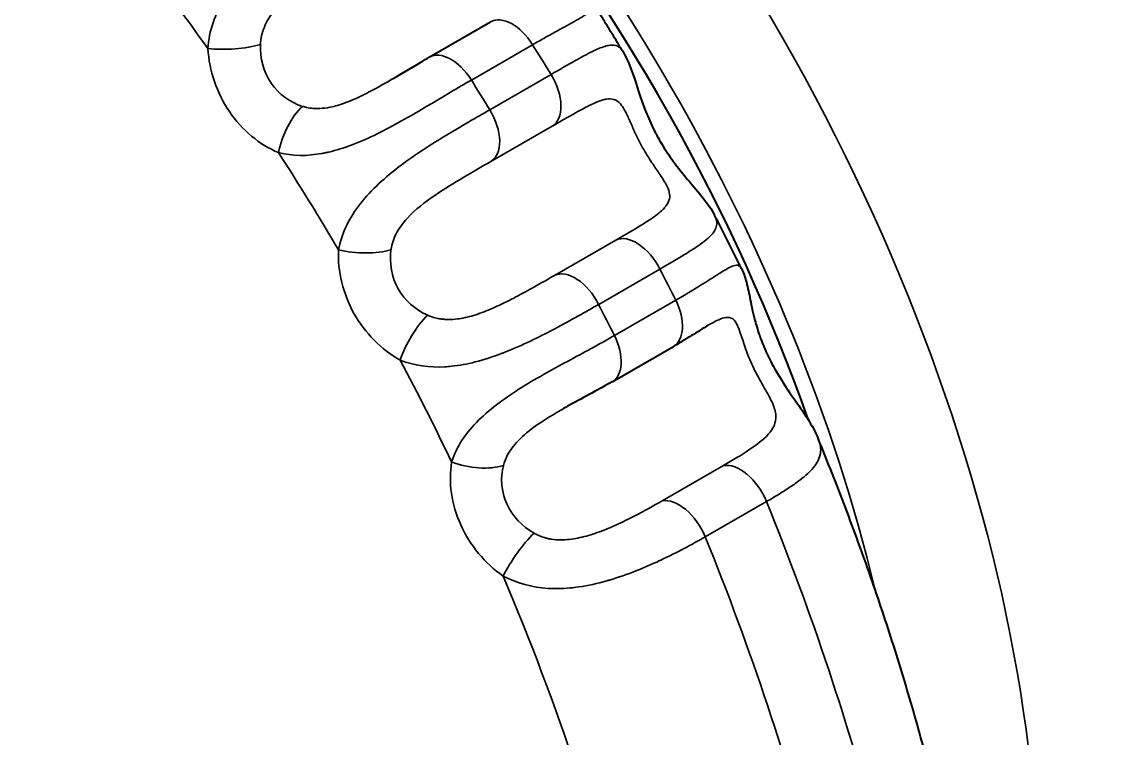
# Model space of a CAD drawing. Header units: millimetres. Extents: x 0 to 3364, y 0 to 2376.
# Drawn here: x 3005.61 to 3011.91, y 2022.88 to 2026.99 of the extents above; entities that cross this region are included whole.
import ezdxf

# ---------------------------------------------------------------- set-up
doc = ezdxf.new("R2010")
doc.units = ezdxf.units.MM
doc.header["$LTSCALE"] = 4
doc.layers.add('가시적인 것(ISO)', color=3, linetype='Continuous', lineweight=40, true_color=0x00ff00)
doc.layers.add('가시적인 좁은 것(ISO)', color=3, linetype='Continuous', lineweight=35, true_color=0x00ff00)

msp = doc.modelspace()

# ---------------------------------------------------------------- linework, layer by layer
at = {"layer": '가시적인 것(ISO)'}
for p, q in [((3007.9544, 2026.7891), (3008.3065, 2026.9919)), ((3009.0053, 2024.9244), (3009.3575, 2025.1272))]:
    msp.add_line(p, q, dxfattribs=at)
for centre, major_axis, start_param, end_param in [((3009.8287, 2026.868), (3.618, -6.2827), 0, 3.141593), ((3010.1116, 2027.0309), (-3.4308, 5.9578), 3.837714, 5.587064), ((3005.975, 2024.6488), (-3.2936, 5.7195), 4.400291, 4.994205)]:
    msp.add_ellipse(centre, major_axis=major_axis, ratio=0.578093, start_param=start_param, end_param=end_param, dxfattribs=at)
for points, knots in [([(3009.0681, 2026.8201), (3009.0563, 2026.8397), (3009.0444, 2026.8593), (3009.0206, 2026.8984), (3009.0087, 2026.918), (3008.9847, 2026.957), (3008.9726, 2026.9765), (3008.9485, 2027.0154), (3008.9364, 2027.0348), (3008.9121, 2027.0736), (3008.8999, 2027.093), (3008.8877, 2027.1123)], [2.38956143, 2.38956143, 2.38956143, 2.38956143, 2.39673895, 2.39673895, 2.40391648, 2.40391648, 2.411094, 2.411094, 2.41827153, 2.41827153, 2.42544905, 2.42544905, 2.42544905, 2.42544905]), ([(3009.0681, 2026.8201), (3009.0924, 2026.7799), (3009.1081, 2026.7396), (3009.1464, 2026.6294), (3009.1688, 2026.5495), (3009.2184, 2026.428), (3009.2347, 2026.3922), (3009.2557, 2026.3517), (3009.2586, 2026.3463), (3009.2636, 2026.3369), (3009.2658, 2026.3329), (3009.2747, 2026.3168), (3009.2815, 2026.3049), (3009.31, 2026.2575), (3009.3332, 2026.2229), (3009.3843, 2026.1533), (3009.4126, 2026.1184), (3009.4718, 2026.0479), (3009.5023, 2026.0131), (3009.5535, 2025.9475), (3009.5756, 2025.9165), (3009.5941, 2025.8806)], [0, 0, 0, 0, 0.0367648, 0.0367648, 0.0967645, 0.0967645, 0.1206162, 0.1206162, 0.1242817, 0.1242817, 0.1270305, 0.1270305, 0.135285, 0.135285, 0.1602561, 0.1602561, 0.1897533, 0.1897533, 0.2259237, 0.2259237, 0.2574005, 0.2574005, 0.2574005, 0.2574005]), ([(3007.7191, 2026.6503), (3007.7849, 2026.6882), (3007.8478, 2026.7266), (3007.9225, 2026.7706), (3007.9386, 2026.78), (3007.9544, 2026.7891)], [0, 0, 0, 0, 0.04675857, 0.04675857, 0.05988019, 0.05988019, 0.05988019, 0.05988019]), ([(3009.7481, 2025.5755), (3009.7381, 2025.5959), (3009.728, 2025.6163), (3009.7077, 2025.6571), (3009.6975, 2025.6775), (3009.6771, 2025.7182), (3009.6668, 2025.7386), (3009.6462, 2025.7792), (3009.6358, 2025.7995), (3009.615, 2025.8401), (3009.6046, 2025.8604), (3009.5941, 2025.8807)], [2.24130498, 2.24130498, 2.24130498, 2.24130498, 2.24846171, 2.24846171, 2.25561843, 2.25561843, 2.26277516, 2.26277516, 2.26993188, 2.26993188, 2.2770886, 2.2770886, 2.2770886, 2.2770886]), ([(3009.7481, 2025.5755), (3009.7618, 2025.5477), (3009.7703, 2025.5211), (3009.7859, 2025.4626), (3009.7918, 2025.4307), (3009.8059, 2025.3597), (3009.814, 2025.3207), (3009.8291, 2025.2639), (3009.8332, 2025.2493), (3009.8395, 2025.229), (3009.8412, 2025.2234), (3009.8444, 2025.2136), (3009.8458, 2025.2093), (3009.8483, 2025.2019), (3009.8494, 2025.1987), (3009.8539, 2025.1858), (3009.8574, 2025.176), (3009.8723, 2025.1365), (3009.8852, 2025.1061), (3009.9201, 2025.0335), (3009.9437, 2024.9909), (3009.9932, 2024.9106), (3010.0192, 2024.872), (3010.0745, 2024.7921), (3010.1035, 2024.7512), (3010.1523, 2024.6741), (3010.1731, 2024.6373), (3010.1895, 2024.5974)], [0, 0, 0, 0, 0.0236786, 0.0236786, 0.0556649, 0.0556649, 0.0874565, 0.0874565, 0.0979682, 0.0979682, 0.1019062, 0.1019062, 0.1048596, 0.1048596, 0.1070745, 0.1070745, 0.1137231, 0.1137231, 0.1337812, 0.1337812, 0.1623329, 0.1623329, 0.191407, 0.191407, 0.2271369, 0.2271369, 0.2598992, 0.2598992, 0.2598992, 0.2598992]), ([(3009.5579, 2025.2494), (3009.552, 2025.246), (3009.5432, 2025.2407), (3009.5193, 2025.2258), (3009.5026, 2025.2151), (3009.4695, 2025.1943), (3009.4536, 2025.1844), (3009.4307, 2025.1705), (3009.4244, 2025.1667), (3009.4169, 2025.1621), (3009.4156, 2025.1614), (3009.4126, 2025.1596), (3009.4108, 2025.1585), (3009.4035, 2025.1541), (3009.3979, 2025.1508), (3009.381, 2025.1408), (3009.3693, 2025.134), (3009.3575, 2025.1272)], [0.00001952, 0.00001952, 0.00001952, 0.00001952, 0.01429787, 0.01429787, 0.03390215, 0.03390215, 0.04963262, 0.04963262, 0.0554416, 0.0554416, 0.05653371, 0.05653371, 0.05817188, 0.05817188, 0.06308692, 0.06308692, 0.07294914, 0.07294914, 0.07294914, 0.07294914]), ([(3009.0053, 2024.9244), (3008.9317, 2024.882), (3008.8472, 2024.8377), (3008.7451, 2024.7811), (3008.7295, 2024.7724), (3008.7138, 2024.7634)], [0, 0, 0, 0, 0.0608861, 0.0608861, 0.07182122, 0.07182122, 0.07182122, 0.07182122]), ([(3010.8507, 2022.6112), (3010.8171, 2022.7435), (3010.7813, 2022.8761), (3010.7054, 2023.1414), (3010.6653, 2023.2742), (3010.5811, 2023.5396), (3010.5369, 2023.6723), (3010.4445, 2023.9374), (3010.3962, 2024.0698), (3010.2958, 2024.3341), (3010.2436, 2024.466), (3010.1894, 2024.5975)], [1.9025126, 1.9025126, 1.9025126, 1.9025126, 1.9476821, 1.9476821, 1.9928515, 1.9928515, 2.0380209, 2.0380209, 2.0831904, 2.0831904, 2.1283598, 2.1283598, 2.1283598, 2.1283598])]:
    msp.add_open_spline(points, degree=3, knots=knots, dxfattribs=at)
for points in [[(3007.7187, 2026.6501), (3007.7188, 2026.6502), (3007.719, 2026.6502), (3007.7191, 2026.6503)], [(3008.7138, 2024.7634), (3008.7137, 2024.7633), (3008.7135, 2024.7632), (3008.7134, 2024.7631)]]:
    msp.add_open_spline(points, degree=3, dxfattribs=at)
at = {"layer": '가시적인 좁은 것(ISO)'}
for p, q in [((3008.5484, 2026.8609), (3008.1962, 2026.6581)), ((3008.3019, 2026.4871), (3008.654, 2026.6899)), ((3008.6605, 2026.3926), (3008.3083, 2026.1898)), ((3008.6744, 2025.5358), (3009.0266, 2025.7386)), ((3009.2799, 2025.5719), (3008.9278, 2025.3691)), ((3009.0182, 2025.19), (3009.3703, 2025.3928)), ((3009.2925, 2024.2398), (3009.6446, 2024.4426)), ((3009.8925, 2024.236), (3009.5403, 2024.0332))]:
    msp.add_line(p, q, dxfattribs=at)
for centre, major_axis, ratio, start_param, end_param in [((3006.3285, 2024.8524), (-3.618, 6.2827), 0.578093, 3.622711, 5.861333), ((3005.975, 2024.6488), (-3.3685, 5.8494), 0.578093, 4.241071, 5.187199), ((3002.8444, 2022.846), (-4.6549, 8.0834), 0.578093, 4.878742, 4.949262), ((3008.4313, 2026.7752), (-0.1248, 0.2166), 0.578093, 4.775712, 6.283185), ((3006.8153, 2026.8994), (0.2496, 0.0148), 0.253692, 4.134048, 5.441229), ((3008.0791, 2026.5724), (-0.1248, 0.2166), 0.578093, 4.775712, 6.283188), ((3003.8646, 2023.4335), (-4.9903, 8.6658), 0.578093, 4.755586, 4.775712), ((3008.5343, 2026.6085), (0.1248, -0.2166), 0.578093, 0.01114, 1.613994), ((3003.5124, 2023.2307), (-4.9903, 8.6658), 0.578093, 4.755586, 4.775712), ((3007.2172, 2026.3074), (0.0968, 0.2305), 0.419659, 0.725371, 2.032552), ((3008.1821, 2026.4057), (0.1248, -0.2166), 0.578093, 0.01114, 1.613994), ((3002.8444, 2022.846), (-4.6549, 8.0834), 0.578093, 4.730389, 4.800909), ((3009.1445, 2025.5185), (-0.1248, 0.2166), 0.578093, 4.627359, 6.230212), ((3007.8758, 2025.5616), (0.1978, -0.5137), 0.773208, 4.196477, 4.896543), ((3007.5595, 2025.7533), (-0.2497, 0.0115), 0.353957, 1.055091, 2.362272), ((3003.8646, 2023.4335), (-4.9903, 8.6658), 0.578093, 4.607233, 4.627359), ((3008.7924, 2025.3157), (-0.1248, 0.2166), 0.578093, 4.627359, 6.230212), ((3003.5124, 2023.2307), (-4.9903, 8.6658), 0.578093, 4.607233, 4.627359), ((3009.2327, 2025.3438), (0.1248, -0.2166), 0.578093, 0, 1.465641), ((3007.9318, 2025.4958), (0.352, -0.4398), 0.783839, 4.503259, 5.189511), ((3007.9109, 2025.1256), (-0.1222, -0.2181), 0.326645, 3.939979, 5.24716), ((3008.8805, 2025.141), (0.1248, -0.2166), 0.578093, 6.283177, 7.748826), ((3002.8444, 2022.846), (-4.6549, 8.0834), 0.578093, 4.582036, 4.652556), ((3008.2037, 2024.5454), (0.2467, -0.0405), 0.443829, 4.274073, 5.581254), ((3009.7418, 2024.2159), (-0.1248, 0.2166), 0.578093, 4.479006, 6.081859), ((3009.3896, 2024.0131), (-0.1248, 0.2166), 0.578093, 4.479006, 6.081859), ((3003.8646, 2023.4335), (-4.9903, 8.6658), 0.578093, 4.266894, 4.479006), ((3008.4969, 2023.8958), (0.1438, 0.2045), 0.223838, 0.857227, 2.164408), ((3003.5124, 2023.2307), (-4.9903, 8.6658), 0.578093, 4.266894, 4.479006), ((3002.8444, 2022.846), (-4.6549, 8.0834), 0.578093, 4.241697, 4.504203)]:
    msp.add_ellipse(centre, major_axis=major_axis, ratio=ratio, start_param=start_param, end_param=end_param, dxfattribs=at)
for points, knots in [([(3006.682, 2026.8383), (3006.6852, 2026.8886), (3006.6954, 2026.9388), (3006.7279, 2027.0351), (3006.7499, 2027.081), (3006.831, 2027.2145), (3006.9039, 2027.2949), (3007.0635, 2027.4389), (3007.1507, 2027.5031), (3007.3202, 2027.6174), (3007.4039, 2027.6685), (3007.4804, 2027.7126)], [0.004174723, 0.004174723, 0.004174723, 0.004174723, 0.004494381, 0.004494381, 0.004814039, 0.004814039, 0.005453354, 0.005453354, 0.006092669, 0.006092669, 0.006731984, 0.006731984, 0.006731984, 0.006731984]), ([(3007.5242, 2027.3981), (3007.4748, 2027.3696), (3007.4228, 2027.3388), (3007.3696, 2027.3053), (3007.3165, 2027.2719), (3007.2616, 2027.2356), (3007.2082, 2027.1946), (3007.1548, 2027.1535), (3007.102, 2027.1074), (3007.0594, 2027.0519), (3007.0381, 2027.0242), (3007.0198, 2026.9943), (3007.0067, 2026.9625), (3006.9935, 2026.9307), (3006.9856, 2026.8962), (3006.9843, 2026.862)], [0, 0, 0, 0, 0.000419288, 0.000419288, 0.000419288, 0.000838576, 0.000838576, 0.000838576, 0.001257865, 0.001257865, 0.001257865, 0.001467509, 0.001467509, 0.001467509, 0.001677153, 0.001677153, 0.001677153, 0.001677153]), ([(3008.8877, 2027.1123), (3008.8897, 2027.1091), (3008.8914, 2027.1059), (3008.8926, 2027.1029), (3008.8946, 2027.098), (3008.8957, 2027.0933), (3008.8958, 2027.0888), (3008.8959, 2027.0817), (3008.8938, 2027.0748), (3008.8894, 2027.0679), (3008.8873, 2027.0645), (3008.8846, 2027.061), (3008.8814, 2027.0575), (3008.8674, 2027.0424), (3008.8441, 2027.0267), (3008.8126, 2027.0084), (3008.8077, 2027.0055), (3008.8026, 2027.0025), (3008.7973, 2026.9995), (3008.7818, 2026.9906), (3008.7648, 2026.9813), (3008.7465, 2026.9712), (3008.7373, 2026.9662), (3008.7278, 2026.9611), (3008.718, 2026.9557), (3008.7082, 2026.9503), (3008.698, 2026.9448), (3008.6875, 2026.9391), (3008.6666, 2026.9276), (3008.6444, 2026.9153), (3008.6211, 2026.9023), (3008.5979, 2026.8892), (3008.5736, 2026.8754), (3008.5484, 2026.8609)], [0.004829826, 0.004829826, 0.004829826, 0.004829826, 0.004914142, 0.004914142, 0.004914142, 0.005048988, 0.005048988, 0.005048988, 0.005259363, 0.005259363, 0.005259363, 0.005364122, 0.005364122, 0.005364122, 0.005819028, 0.005819028, 0.005819028, 0.005890486, 0.005890486, 0.005890486, 0.006100861, 0.006100861, 0.006100861, 0.006206048, 0.006206048, 0.006206048, 0.006311235, 0.006311235, 0.006311235, 0.00652161, 0.00652161, 0.00652161, 0.006731984, 0.006731984, 0.006731984, 0.006731984]), ([(3007.0875, 2026.241), (3007.0327, 2026.264), (3006.9812, 2026.2956), (3006.933, 2026.3358), (3006.8848, 2026.3759), (3006.8419, 2026.423), (3006.8055, 2026.4766), (3006.7326, 2026.5838), (3006.6895, 2026.7118), (3006.682, 2026.8383)], [0, 0, 0, 0, 0.000387646, 0.000387646, 0.000387646, 0.000775291, 0.000775291, 0.000775291, 0.001550582, 0.001550582, 0.001550582, 0.001550582]), ([(3006.9843, 2026.862), (3006.9813, 2026.7842), (3007.002, 2026.7048), (3007.046, 2026.6401), (3007.0899, 2026.5755), (3007.1543, 2026.5293), (3007.2255, 2026.5068)], [0, 0, 0, 0, 0.0004694766, 0.0004694766, 0.0004694766, 0.0009391665, 0.0009391665, 0.0009391665, 0.0009391665]), ([(3008.654, 2026.6899), (3008.7043, 2026.7188), (3008.75, 2026.7451), (3008.7915, 2026.7683), (3008.795, 2026.7702), (3008.7984, 2026.7722), (3008.8019, 2026.7741), (3008.8392, 2026.7948), (3008.8732, 2026.8131), (3008.9028, 2026.8271), (3008.9083, 2026.8297), (3008.9136, 2026.8321), (3008.9188, 2026.8344), (3008.9443, 2026.8457), (3008.9667, 2026.8536), (3008.9862, 2026.8569), (3008.9922, 2026.8579), (3008.9978, 2026.8585), (3009.0033, 2026.8586), (3009.0194, 2026.8589), (3009.033, 2026.8552), (3009.0448, 2026.8467), (3009.0499, 2026.8431), (3009.0546, 2026.8385), (3009.0591, 2026.833), (3009.0623, 2026.8292), (3009.0653, 2026.8249), (3009.0681, 2026.8201)], [0, 0, 0, 0, 0.000420749, 0.000420749, 0.000420749, 0.000456315, 0.000456315, 0.000456315, 0.000841498, 0.000841498, 0.000841498, 0.000912616, 0.000912616, 0.000912616, 0.001262247, 0.001262247, 0.001262247, 0.001368007, 0.001368007, 0.001368007, 0.001682996, 0.001682996, 0.001682996, 0.001817418, 0.001817418, 0.001817418, 0.001911694, 0.001911694, 0.001911694, 0.001911694]), ([(3008.1962, 2026.6581), (3008.1196, 2026.614), (3008.0374, 2026.5645), (3007.9484, 2026.5116), (3007.946, 2026.5102), (3007.9435, 2026.5087), (3007.941, 2026.5073), (3007.8988, 2026.4822), (3007.8562, 2026.4571), (3007.8126, 2026.4325), (3007.7664, 2026.4064), (3007.7193, 2026.3809), (3007.6711, 2026.3568), (3007.6659, 2026.3542), (3007.6607, 2026.3517), (3007.6555, 2026.3491), (3007.606, 2026.3249), (3007.5563, 2026.3028), (3007.5063, 2026.284), (3007.4633, 2026.2679), (3007.4195, 2026.2542), (3007.3763, 2026.2441), (3007.3701, 2026.2426), (3007.3639, 2026.2413), (3007.3578, 2026.24), (3007.3516, 2026.2387), (3007.3455, 2026.2375), (3007.3393, 2026.2363), (3007.2534, 2026.2205), (3007.1677, 2026.22), (3007.0875, 2026.241)], [0, 0, 0, 0, 0.000641191, 0.000641191, 0.000641191, 0.00065882, 0.00065882, 0.00065882, 0.000961786, 0.000961786, 0.000961786, 0.001282382, 0.001282382, 0.001282382, 0.001316763, 0.001316763, 0.001316763, 0.001643352, 0.001643352, 0.001643352, 0.001923573, 0.001923573, 0.001923573, 0.001963585, 0.001963585, 0.001963585, 0.002003722, 0.002003722, 0.002003722, 0.002564764, 0.002564764, 0.002564764, 0.002564764]), ([(3007.2255, 2026.5068), (3007.2333, 2026.5043), (3007.2413, 2026.5022), (3007.2494, 2026.5005), (3007.2616, 2026.4979), (3007.274, 2026.4961), (3007.2866, 2026.4951), (3007.2929, 2026.4946), (3007.2992, 2026.4943), (3007.3055, 2026.4942), (3007.3087, 2026.4942), (3007.3119, 2026.4942), (3007.315, 2026.4942), (3007.3182, 2026.4943), (3007.3214, 2026.4944), (3007.3246, 2026.4945), (3007.3441, 2026.4954), (3007.3638, 2026.4979), (3007.3834, 2026.5017), (3007.3977, 2026.5046), (3007.4121, 2026.5082), (3007.4263, 2026.5123), (3007.4424, 2026.5169), (3007.4584, 2026.5223), (3007.474, 2026.5281), (3007.5062, 2026.54), (3007.5376, 2026.554), (3007.5684, 2026.569), (3007.5849, 2026.577), (3007.601, 2026.5852), (3007.6169, 2026.5936), (3007.6318, 2026.6015), (3007.6466, 2026.6094), (3007.6611, 2026.6175), (3007.6807, 2026.6283), (3007.6998, 2026.6392), (3007.7187, 2026.6501)], [0.002610222, 0.002610222, 0.002610222, 0.002610222, 0.002662712, 0.002662712, 0.002662712, 0.002741446, 0.002741446, 0.002741446, 0.002780813, 0.002780813, 0.002780813, 0.002800497, 0.002800497, 0.002800497, 0.00282018, 0.00282018, 0.00282018, 0.002941456, 0.002941456, 0.002941456, 0.003030138, 0.003030138, 0.003030138, 0.003130664, 0.003130664, 0.003130664, 0.00333862, 0.00333862, 0.00333862, 0.003450054, 0.003450054, 0.003450054, 0.003555033, 0.003555033, 0.003555033, 0.00369594, 0.00369594, 0.00369594, 0.00369594]), ([(3009.0266, 2025.7386), (3009.0899, 2025.7751), (3009.1484, 2025.8086), (3009.1986, 2025.8407), (3009.2118, 2025.8491), (3009.2244, 2025.8574), (3009.2364, 2025.8657), (3009.2628, 2025.884), (3009.2857, 2025.9018), (3009.3034, 2025.9208), (3009.3083, 2025.926), (3009.3127, 2025.9313), (3009.3166, 2025.9367), (3009.3255, 2025.9489), (3009.3318, 2025.9616), (3009.3346, 2025.9756), (3009.3357, 2025.9811), (3009.3363, 2025.9867), (3009.3362, 2025.9925), (3009.3361, 2026.0056), (3009.3331, 2026.0197), (3009.3268, 2026.0353), (3009.323, 2026.0445), (3009.3182, 2026.0542), (3009.3124, 2026.0645), (3009.3055, 2026.0768), (3009.2972, 2026.0899), (3009.2879, 2026.1037), (3009.2765, 2026.1208), (3009.2635, 2026.1392), (3009.2504, 2026.1582), (3009.2451, 2026.166), (3009.2396, 2026.174), (3009.2342, 2026.1821), (3009.2159, 2026.2096), (3009.1973, 2026.2393), (3009.1805, 2026.2692), (3009.1637, 2026.2993), (3009.1483, 2026.3304), (3009.1346, 2026.3604), (3009.1306, 2026.3691), (3009.1267, 2026.3778), (3009.1229, 2026.3863), (3009.1136, 2026.4072), (3009.1049, 2026.4274), (3009.0965, 2026.4458), (3009.0898, 2026.4603), (3009.0833, 2026.4737), (3009.0768, 2026.4854), (3009.0711, 2026.4955), (3009.0655, 2026.5044), (3009.0597, 2026.512), (3009.0501, 2026.5246), (3009.0402, 2026.5336), (3009.0296, 2026.5396), (3009.0247, 2026.5423), (3009.0197, 2026.5445), (3009.0145, 2026.546), (3009.0016, 2026.5499), (3008.9881, 2026.5502), (3008.9737, 2026.5481), (3008.9671, 2026.5472), (3008.9604, 2026.5457), (3008.9534, 2026.5438), (3008.939, 2026.54), (3008.924, 2026.5344), (3008.9083, 2026.5277), (3008.8971, 2026.5228), (3008.8855, 2026.5174), (3008.8737, 2026.5115), (3008.8609, 2026.5052), (3008.8477, 2026.4983), (3008.8341, 2026.491), (3008.8152, 2026.4808), (3008.7954, 2026.4698), (3008.7751, 2026.4583), (3008.739, 2026.4379), (3008.7009, 2026.4159), (3008.6605, 2026.3926)], [0, 0, 0, 0, 0.000536236, 0.000536236, 0.000536236, 0.000676587, 0.000676587, 0.000676587, 0.000986832, 0.000986832, 0.000986832, 0.001072471, 0.001072471, 0.001072471, 0.001265369, 0.001265369, 0.001265369, 0.001340589, 0.001340589, 0.001340589, 0.001509309, 0.001509309, 0.001509309, 0.001608707, 0.001608707, 0.001608707, 0.001728427, 0.001728427, 0.001728427, 0.001876825, 0.001876825, 0.001876825, 0.001937842, 0.001937842, 0.001937842, 0.002144943, 0.002144943, 0.002144943, 0.002352493, 0.002352493, 0.002352493, 0.002413061, 0.002413061, 0.002413061, 0.002562512, 0.002562512, 0.002562512, 0.002681179, 0.002681179, 0.002681179, 0.002782454, 0.002782454, 0.002782454, 0.002949297, 0.002949297, 0.002949297, 0.003026246, 0.003026246, 0.003026246, 0.003217414, 0.003217414, 0.003217414, 0.003304937, 0.003304937, 0.003304937, 0.003485532, 0.003485532, 0.003485532, 0.00361485, 0.00361485, 0.00361485, 0.00375365, 0.00375365, 0.00375365, 0.003946637, 0.003946637, 0.003946637, 0.004289886, 0.004289886, 0.004289886, 0.004289886]), ([(3007.4328, 2025.682), (3007.4414, 2025.7298), (3007.457, 2025.7766), (3007.4998, 2025.8656), (3007.5266, 2025.9075), (3007.6215, 2026.0286), (3007.7021, 2026.1005), (3007.8736, 2026.2299), (3007.9652, 2026.288), (3008.1403, 2026.3941), (3008.2254, 2026.443), (3008.3019, 2026.4871)], [0.004174723, 0.004174723, 0.004174723, 0.004174723, 0.004494381, 0.004494381, 0.004814039, 0.004814039, 0.005453354, 0.005453354, 0.006092669, 0.006092669, 0.006731984, 0.006731984, 0.006731984, 0.006731984]), ([(3008.3083, 2026.1898), (3008.2588, 2026.1613), (3008.2064, 2026.1312), (3008.1523, 2026.0993), (3008.0981, 2026.0673), (3008.0417, 2026.0332), (3007.9859, 2025.995), (3007.9302, 2025.9568), (3007.8742, 2025.9143), (3007.827, 2025.8627), (3007.8034, 2025.8369), (3007.7824, 2025.809), (3007.7663, 2025.779), (3007.7502, 2025.749), (3007.739, 2025.7161), (3007.7343, 2025.683)], [0, 0, 0, 0, 0.000419288, 0.000419288, 0.000419288, 0.000838576, 0.000838576, 0.000838576, 0.001257865, 0.001257865, 0.001257865, 0.001467509, 0.001467509, 0.001467509, 0.001677153, 0.001677153, 0.001677153, 0.001677153]), ([(3009.5941, 2025.8806), (3009.5966, 2025.8758), (3009.5987, 2025.8711), (3009.6005, 2025.8665), (3009.6033, 2025.8592), (3009.6051, 2025.8521), (3009.606, 2025.8452), (3009.6075, 2025.8344), (3009.6067, 2025.8241), (3009.6037, 2025.8139), (3009.6022, 2025.8088), (3009.6002, 2025.8038), (3009.5976, 2025.7988), (3009.5865, 2025.777), (3009.5658, 2025.7558), (3009.5367, 2025.7329), (3009.5322, 2025.7293), (3009.5274, 2025.7257), (3009.5225, 2025.722), (3009.508, 2025.7112), (3009.4919, 2025.7002), (3009.4743, 2025.6887), (3009.4656, 2025.683), (3009.4564, 2025.6772), (3009.4469, 2025.6712), (3009.4375, 2025.6653), (3009.4276, 2025.6592), (3009.4174, 2025.653), (3009.397, 2025.6405), (3009.3752, 2025.6275), (3009.3523, 2025.614), (3009.3293, 2025.6005), (3009.3051, 2025.5864), (3009.2799, 2025.5719)], [0.004830242, 0.004830242, 0.004830242, 0.004830242, 0.004914142, 0.004914142, 0.004914142, 0.005048988, 0.005048988, 0.005048988, 0.005259363, 0.005259363, 0.005259363, 0.005364122, 0.005364122, 0.005364122, 0.005819028, 0.005819028, 0.005819028, 0.005890486, 0.005890486, 0.005890486, 0.006100861, 0.006100861, 0.006100861, 0.006206048, 0.006206048, 0.006206048, 0.006311235, 0.006311235, 0.006311235, 0.00652161, 0.00652161, 0.00652161, 0.006731984, 0.006731984, 0.006731984, 0.006731984]), ([(3007.7343, 2025.683), (3007.7236, 2025.6075), (3007.737, 2025.5275), (3007.7754, 2025.459), (3007.8139, 2025.3904), (3007.8749, 2025.3373), (3007.9451, 2025.3064)], [0, 0, 0, 0, 0.0004694766, 0.0004694766, 0.0004694766, 0.0009391665, 0.0009391665, 0.0009391665, 0.0009391665]), ([(3009.3703, 2025.3928), (3009.4206, 2025.4218), (3009.4658, 2025.449), (3009.5062, 2025.4741), (3009.5096, 2025.4762), (3009.513, 2025.4783), (3009.5163, 2025.4804), (3009.5526, 2025.5031), (3009.585, 2025.524), (3009.6127, 2025.5414), (3009.6178, 2025.5446), (3009.6227, 2025.5477), (3009.6275, 2025.5507), (3009.651, 2025.5653), (3009.671, 2025.5769), (3009.6877, 2025.5845), (3009.6927, 2025.5868), (3009.6975, 2025.5887), (3009.7019, 2025.5902), (3009.7152, 2025.5947), (3009.7256, 2025.5953), (3009.7337, 2025.5913), (3009.7372, 2025.5896), (3009.7404, 2025.5871), (3009.7431, 2025.5836), (3009.7449, 2025.5813), (3009.7466, 2025.5786), (3009.7481, 2025.5755)], [0, 0, 0, 0, 0.000420749, 0.000420749, 0.000420749, 0.000456315, 0.000456315, 0.000456315, 0.000841498, 0.000841498, 0.000841498, 0.000912616, 0.000912616, 0.000912616, 0.001262247, 0.001262247, 0.001262247, 0.001368007, 0.001368007, 0.001368007, 0.001682996, 0.001682996, 0.001682996, 0.001817418, 0.001817418, 0.001817418, 0.001905983, 0.001905983, 0.001905983, 0.001905983]), ([(3007.9451, 2025.3064), (3007.9528, 2025.303), (3007.9608, 2025.2999), (3007.9688, 2025.2973), (3007.9809, 2025.2932), (3007.9934, 2025.29), (3008.006, 2025.2876), (3008.0123, 2025.2865), (3008.0187, 2025.2855), (3008.0251, 2025.2847), (3008.0283, 2025.2843), (3008.0314, 2025.2839), (3008.0347, 2025.2836), (3008.0379, 2025.2833), (3008.0411, 2025.2831), (3008.0443, 2025.2829), (3008.064, 2025.2816), (3008.084, 2025.2821), (3008.104, 2025.2841), (3008.1186, 2025.2855), (3008.1332, 2025.2877), (3008.1478, 2025.2906), (3008.1643, 2025.2938), (3008.1806, 2025.2977), (3008.1966, 2025.3022), (3008.2297, 2025.3116), (3008.2619, 2025.3232), (3008.2935, 2025.3362), (3008.3105, 2025.3431), (3008.327, 2025.3503), (3008.3433, 2025.3578), (3008.3587, 2025.3648), (3008.3738, 2025.372), (3008.3887, 2025.3793), (3008.4232, 2025.3963), (3008.4563, 2025.4137), (3008.4889, 2025.4314), (3008.4986, 2025.4367), (3008.5082, 2025.4419), (3008.5178, 2025.4472), (3008.5729, 2025.4775), (3008.6249, 2025.5074), (3008.6744, 2025.5358)], [0.002610222, 0.002610222, 0.002610222, 0.002610222, 0.002662712, 0.002662712, 0.002662712, 0.002741446, 0.002741446, 0.002741446, 0.002780813, 0.002780813, 0.002780813, 0.002800497, 0.002800497, 0.002800497, 0.00282018, 0.00282018, 0.00282018, 0.002941456, 0.002941456, 0.002941456, 0.003030138, 0.003030138, 0.003030138, 0.003130664, 0.003130664, 0.003130664, 0.00333862, 0.00333862, 0.00333862, 0.003450054, 0.003450054, 0.003450054, 0.003555033, 0.003555033, 0.003555033, 0.003797578, 0.003797578, 0.003797578, 0.00386997, 0.00386997, 0.00386997, 0.004289886, 0.004289886, 0.004289886, 0.004289886]), ([(3008.9278, 2025.3691), (3008.8511, 2025.325), (3008.7676, 2025.2777), (3008.6762, 2025.2293), (3008.6737, 2025.2279), (3008.6711, 2025.2266), (3008.6686, 2025.2253), (3008.6252, 2025.2024), (3008.5812, 2025.1799), (3008.536, 2025.1584), (3008.4882, 2025.1356), (3008.4392, 2025.1139), (3008.389, 2025.0942), (3008.3836, 2025.0921), (3008.3782, 2025.09), (3008.3728, 2025.0879), (3008.3213, 2025.0682), (3008.2695, 2025.0512), (3008.2174, 2025.038), (3008.1728, 2025.0266), (3008.1272, 2025.018), (3008.0824, 2025.0133), (3008.076, 2025.0126), (3008.0697, 2025.012), (3008.0633, 2025.0115), (3008.0569, 2025.011), (3008.0505, 2025.0105), (3008.0442, 2025.0102), (3007.9554, 2025.0052), (3007.8677, 2025.0166), (3007.7873, 2025.0488)], [0, 0, 0, 0, 0.000641191, 0.000641191, 0.000641191, 0.00065882, 0.00065882, 0.00065882, 0.000961786, 0.000961786, 0.000961786, 0.001282382, 0.001282382, 0.001282382, 0.001316763, 0.001316763, 0.001316763, 0.001643352, 0.001643352, 0.001643352, 0.001923573, 0.001923573, 0.001923573, 0.001963585, 0.001963585, 0.001963585, 0.002003722, 0.002003722, 0.002003722, 0.002564764, 0.002564764, 0.002564764, 0.002564764]), ([(3009.6446, 2024.4426), (3009.6982, 2024.4735), (3009.7479, 2024.5034), (3009.7917, 2024.5328), (3009.8356, 2024.5622), (3009.8742, 2024.5911), (3009.9025, 2024.6224), (3009.9308, 2024.6536), (3009.9489, 2024.6875), (3009.946, 2024.7303), (3009.9446, 2024.7517), (3009.9377, 2024.7756), (3009.9259, 2024.8024), (3009.914, 2024.8291), (3009.8976, 2024.8583), (3009.8797, 2024.8898), (3009.8618, 2024.9212), (3009.8434, 2024.9536), (3009.8262, 2024.9876), (3009.8091, 2025.0216), (3009.794, 2025.0558), (3009.781, 2025.0896), (3009.755, 2025.1572), (3009.7395, 2025.2199), (3009.7209, 2025.2559), (3009.7022, 2025.292), (3009.6793, 2025.2991), (3009.6496, 2025.292), (3009.6235, 2025.2857), (3009.5926, 2025.2695), (3009.5579, 2025.2494)], [0, 0, 0, 0, 0.000454478, 0.000454478, 0.000454478, 0.000908956, 0.000908956, 0.000908956, 0.001363434, 0.001363434, 0.001363434, 0.001590673, 0.001590673, 0.001590673, 0.001817912, 0.001817912, 0.001817912, 0.002045151, 0.002045151, 0.002045151, 0.00227239, 0.00227239, 0.00227239, 0.002726868, 0.002726868, 0.002726868, 0.003181346, 0.003181346, 0.003181346, 0.003580733, 0.003580733, 0.003580733, 0.003580733]), ([(3008.0827, 2024.4634), (3008.0968, 2024.5077), (3008.1177, 2024.5503), (3008.1705, 2024.6304), (3008.2021, 2024.6676), (3008.3099, 2024.7744), (3008.3975, 2024.8369), (3008.5799, 2024.9504), (3008.6753, 2025.0021), (3008.8554, 2025.0994), (3008.9417, 2025.146), (3009.0182, 2025.19)], [0.004174723, 0.004174723, 0.004174723, 0.004174723, 0.004494381, 0.004494381, 0.004814039, 0.004814039, 0.005453354, 0.005453354, 0.006092669, 0.006092669, 0.006731984, 0.006731984, 0.006731984, 0.006731984]), ([(3008.7134, 2024.7631), (3008.6502, 2024.7269), (3008.5854, 2024.6877), (3008.5259, 2024.6404), (3008.4927, 2024.614), (3008.461, 2024.5844), (3008.4355, 2024.5518), (3008.41, 2024.5191), (3008.3904, 2024.4822), (3008.3805, 2024.4438)], [0.0007070328, 0.0007070328, 0.0007070328, 0.0007070328, 0.0011648585, 0.0011648585, 0.0011648585, 0.0014210058, 0.0014210058, 0.0014210058, 0.001677153, 0.001677153, 0.001677153, 0.001677153]), ([(3010.1895, 2024.5974), (3010.1914, 2024.5928), (3010.1931, 2024.5883), (3010.1946, 2024.5838), (3010.1979, 2024.574), (3010.2003, 2024.5645), (3010.2018, 2024.5553), (3010.2042, 2024.5409), (3010.2043, 2024.5271), (3010.2023, 2024.5137), (3010.2014, 2024.507), (3010.1998, 2024.5004), (3010.1978, 2024.4938), (3010.1889, 2024.4653), (3010.1704, 2024.4385), (3010.1432, 2024.4109), (3010.1389, 2024.4066), (3010.1344, 2024.4023), (3010.1298, 2024.398), (3010.1161, 2024.3852), (3010.1007, 2024.3724), (3010.0838, 2024.3595), (3010.0754, 2024.353), (3010.0666, 2024.3465), (3010.0574, 2024.3399), (3010.0481, 2024.3333), (3010.0386, 2024.3267), (3010.0286, 2024.32), (3010.0086, 2024.3065), (3009.9872, 2024.2928), (3009.9645, 2024.2788), (3009.9417, 2024.2648), (3009.9177, 2024.2505), (3009.8925, 2024.236)], [0.004852647, 0.004852647, 0.004852647, 0.004852647, 0.004914142, 0.004914142, 0.004914142, 0.005048988, 0.005048988, 0.005048988, 0.005259363, 0.005259363, 0.005259363, 0.005364122, 0.005364122, 0.005364122, 0.005819028, 0.005819028, 0.005819028, 0.005890486, 0.005890486, 0.005890486, 0.006100861, 0.006100861, 0.006100861, 0.006206048, 0.006206048, 0.006206048, 0.006311235, 0.006311235, 0.006311235, 0.00652161, 0.00652161, 0.00652161, 0.006731984, 0.006731984, 0.006731984, 0.006731984]), ([(3008.3785, 2023.8081), (3008.3263, 2023.8448), (3008.2793, 2023.8883), (3008.2376, 2023.9385), (3008.1959, 2023.9886), (3008.1613, 2024.0435), (3008.1347, 2024.1023), (3008.0815, 2024.22), (3008.0637, 2024.3475), (3008.0827, 2024.4634)], [0, 0, 0, 0, 0.000387646, 0.000387646, 0.000387646, 0.000775291, 0.000775291, 0.000775291, 0.001550582, 0.001550582, 0.001550582, 0.001550582]), ([(3008.3805, 2024.4438), (3008.362, 2024.3721), (3008.3675, 2024.2932), (3008.3996, 2024.2222), (3008.4317, 2024.1513), (3008.4882, 2024.0925), (3008.5564, 2024.054)], [0, 0, 0, 0, 0.0004694766, 0.0004694766, 0.0004694766, 0.0009391665, 0.0009391665, 0.0009391665, 0.0009391665]), ([(3008.5564, 2024.054), (3008.5639, 2024.0498), (3008.5716, 2024.0459), (3008.5795, 2024.0424), (3008.5914, 2024.0371), (3008.6036, 2024.0326), (3008.6161, 2024.0289), (3008.6224, 2024.027), (3008.6287, 2024.0254), (3008.635, 2024.0239), (3008.6382, 2024.0232), (3008.6414, 2024.0225), (3008.6446, 2024.0219), (3008.6477, 2024.0213), (3008.6509, 2024.0207), (3008.6541, 2024.0202), (3008.6739, 2024.017), (3008.6939, 2024.0156), (3008.714, 2024.0157), (3008.7287, 2024.0158), (3008.7436, 2024.0167), (3008.7583, 2024.0183), (3008.775, 2024.0201), (3008.7916, 2024.0227), (3008.8079, 2024.026), (3008.8415, 2024.0327), (3008.8743, 2024.0421), (3008.9065, 2024.053), (3008.9238, 2024.0589), (3008.9407, 2024.0651), (3008.9573, 2024.0716), (3008.9729, 2024.0777), (3008.9883, 2024.0841), (3009.0035, 2024.0907), (3009.0386, 2024.106), (3009.0723, 2024.1221), (3009.1054, 2024.1386), (3009.1153, 2024.1436), (3009.125, 2024.1485), (3009.1347, 2024.1535), (3009.1906, 2024.1822), (3009.243, 2024.2113), (3009.2925, 2024.2398)], [0.002610222, 0.002610222, 0.002610222, 0.002610222, 0.002662712, 0.002662712, 0.002662712, 0.002741446, 0.002741446, 0.002741446, 0.002780813, 0.002780813, 0.002780813, 0.002800497, 0.002800497, 0.002800497, 0.00282018, 0.00282018, 0.00282018, 0.002941456, 0.002941456, 0.002941456, 0.003030138, 0.003030138, 0.003030138, 0.003130664, 0.003130664, 0.003130664, 0.00333862, 0.00333862, 0.00333862, 0.003450054, 0.003450054, 0.003450054, 0.003555033, 0.003555033, 0.003555033, 0.003797578, 0.003797578, 0.003797578, 0.00386997, 0.00386997, 0.00386997, 0.004289886, 0.004289886, 0.004289886, 0.004289886]), ([(3009.5403, 2024.0332), (3009.4637, 2023.989), (3009.3791, 2023.944), (3009.2856, 2023.9002), (3009.283, 2023.899), (3009.2805, 2023.8977), (3009.2779, 2023.8965), (3009.2335, 2023.8759), (3009.1883, 2023.8561), (3009.1418, 2023.8377), (3009.0927, 2023.8183), (3009.0423, 2023.8005), (3008.9905, 2023.7852), (3008.985, 2023.7836), (3008.9794, 2023.782), (3008.9738, 2023.7804), (3008.9207, 2023.7653), (3008.8674, 2023.7534), (3008.8138, 2023.7457), (3008.7679, 2023.739), (3008.7212, 2023.7355), (3008.6755, 2023.736), (3008.6689, 2023.736), (3008.6624, 2023.7362), (3008.6559, 2023.7364), (3008.6494, 2023.7367), (3008.643, 2023.737), (3008.6365, 2023.7374), (3008.5461, 2023.743), (3008.4576, 2023.7657), (3008.3785, 2023.8081)], [0, 0, 0, 0, 0.000641191, 0.000641191, 0.000641191, 0.00065882, 0.00065882, 0.00065882, 0.000961786, 0.000961786, 0.000961786, 0.001282382, 0.001282382, 0.001282382, 0.001316763, 0.001316763, 0.001316763, 0.001643352, 0.001643352, 0.001643352, 0.001923573, 0.001923573, 0.001923573, 0.001963585, 0.001963585, 0.001963585, 0.002003722, 0.002003722, 0.002003722, 0.002564764, 0.002564764, 0.002564764, 0.002564764])]:
    msp.add_open_spline(points, degree=3, knots=knots, dxfattribs=at)

doc.saveas('drawing.dxf')
